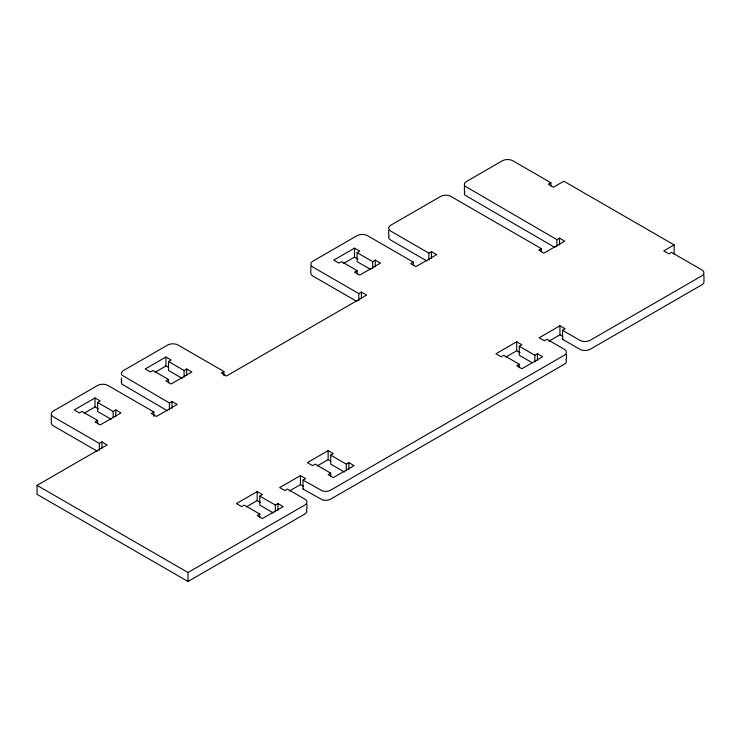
<?xml version="1.0" encoding="UTF-8"?>
<svg xmlns="http://www.w3.org/2000/svg" width="741" height="741" viewBox="0 0 741 741"><rect width="100%" height="100%" fill="white"/><g stroke="black" fill="none" stroke-linecap="round" stroke-linejoin="round"><path stroke-width="1.11" d="M111.224 419.313L97.599 411.45L97.599 402.456L100.192 400.955L95.005 397.963L74.248 409.949L79.435 412.941L82.029 411.45L97.599 420.434L97.599 423.806M182.156 378.364L168.531 370.5L168.531 361.506L171.125 360.006L165.938 357.014L145.171 368.999L150.367 371.991L152.961 370.5L168.531 379.485L168.531 382.856M370.722 269.492L357.097 261.629L357.097 252.635L359.691 251.134L354.504 248.142L333.746 260.128L338.933 263.12L341.527 261.629L357.097 270.613L357.097 273.985M84.131 413.228L95.005 406.948L98.46 408.949M155.064 372.278L165.938 365.998L168.531 367.499M343.629 263.407L354.504 257.127L357.968 259.128M97.599 420.434L95.005 421.935L100.192 424.926L120.959 412.941L115.763 409.949L113.169 411.45L97.599 402.456M168.531 379.485L165.938 380.985L171.125 383.977L191.882 371.991L186.695 368.999L184.101 370.5L168.531 361.506M357.097 270.613L354.504 272.114L359.691 275.106L380.457 263.12L375.261 260.128L372.667 261.629L357.097 252.635M153.822 416.442L153.822 411.95L107.982 385.477A7.345 4.242 0 0 0 97.599 385.477L53.482 410.949A7.336 4.233 0 0 0 53.482 416.942L99.331 443.405L101.925 441.914L107.112 444.906L37.05 485.355L37.05 494.349L187.992 581.49L304.764 514.078A7.336 4.233 0 0 0 306.311 509.391M153.822 411.95L151.229 413.441L156.416 416.442L177.182 404.456L171.986 401.455L169.393 402.956L122.006 375.178A7.345 4.242 0 0 1 123.552 370.491L167.661 345.028A7.345 4.242 0 0 1 178.044 345.028L223.893 371.491L223.893 375.78M223.893 371.491L221.29 372.992L226.487 375.993L366.619 295.085L361.423 292.093L358.829 293.584L312.989 267.121A7.336 4.233 0 0 1 312.989 261.128L357.097 235.657A7.345 4.242 0 0 1 367.48 235.657L413.321 262.129L413.321 265.334M413.321 262.129L410.727 263.62L415.923 266.621L436.681 254.635L431.484 251.634L428.891 253.135L390.831 231.164A7.345 4.242 0 0 1 390.831 225.171L440.571 196.458A7.345 4.242 0 0 1 450.954 196.458L541.347 248.643L541.347 251.847M550.859 185.935L550.859 182.721L548.266 184.222L553.453 187.214L563.836 181.221L674.125 244.9L674.125 253.885M541.347 248.643L538.753 250.143L543.94 253.135L564.698 241.149L559.511 238.157L556.917 239.649L464.978 186.148A7.345 4.242 0 0 1 466.524 181.471L502.417 160.751A7.345 4.242 0 0 1 512.8 160.751L550.859 182.721M674.125 244.9L663.741 250.893L668.928 253.885L671.522 252.385L701.801 269.863A7.336 4.233 0 0 1 701.801 275.856L590.216 340.286A7.336 4.233 0 0 1 579.832 340.286L562.539 330.291L562.539 339.285L579.832 349.27A7.336 4.233 0 0 0 590.216 349.27L701.801 284.85A7.336 4.233 0 0 0 703.95 281.849L703.95 275.115M273.41 512.948L259.785 505.084L259.785 496.1L262.379 494.599L257.192 491.598L236.435 503.584L241.622 506.585L244.215 505.084L259.785 514.078L259.785 517.44M344.343 471.998L330.718 464.135L330.718 455.141L333.311 453.649L328.124 450.648L307.367 462.634L312.554 465.635L315.147 464.135L330.718 473.119L330.718 476.491M531.936 362.571L519.284 355.263L519.284 346.279L521.886 344.778L516.69 341.777L495.933 353.763L501.12 356.764L503.713 355.263L519.284 364.257L519.284 367.629M246.318 506.872L257.192 500.592L260.656 502.583M565.809 359.57A7.336 4.233 0 0 1 564.272 364.257L330.718 499.091A7.345 4.242 0 0 1 322.613 499.98L303.041 489.106L303.041 480.112L305.635 478.612L300.438 475.62L279.681 487.606L284.868 490.598L287.471 489.106L304.764 499.091A7.336 4.233 0 0 1 304.764 505.084L187.992 572.506L37.05 485.355M317.25 465.913L328.124 459.642L330.718 461.134M505.816 357.051L516.69 350.771L520.154 352.762M562.539 330.291L565.133 328.8L559.937 325.799L539.179 337.785L544.376 340.777L546.969 339.285L564.272 349.27A7.336 4.233 0 0 1 564.272 355.263L330.718 490.107A7.345 4.242 0 0 1 322.613 490.996L303.041 480.112M289.416 490.977L300.438 484.605L303.365 486.291M548.914 341.156L559.937 334.793L562.864 336.479M259.785 514.078L257.192 515.569L262.379 518.57L283.145 506.585L277.949 503.584L275.356 505.084L259.785 496.1M303.041 489.106L303.69 488.727M330.718 473.119L328.124 474.62L333.311 477.621L354.068 465.635L348.881 462.634L346.288 464.135L330.718 455.141M519.284 364.257L516.69 365.748L521.886 368.749L542.644 356.764L537.457 353.763L534.854 355.263L519.284 346.279M562.539 339.285L563.188 338.906M554.926 247.494L464.978 195.142A7.345 4.242 0 0 1 464.978 191.771M426.89 260.971L390.831 240.149A7.345 4.242 0 0 1 389.284 235.471M356.838 301.43L312.989 276.106A7.336 4.233 0 0 1 310.831 273.114L310.831 266.371M167.401 410.792L122.006 384.162A7.345 4.242 0 0 1 122.006 380.8M97.34 451.25L53.482 425.927A7.336 4.233 0 0 1 51.333 422.935L51.333 413.941M566.42 354.513L566.42 359.005M559.937 325.799L559.937 334.793M559.511 238.157L559.511 245.002M556.917 239.649L556.917 246.503M537.457 353.763L537.457 360.506M534.854 355.263L534.854 362.006M516.69 341.777L516.69 350.771M464.375 186.713L464.375 191.206M431.484 251.634L431.484 258.489M428.891 253.135L428.891 259.989M388.682 230.414L388.682 234.906M375.261 260.128L375.261 266.871M372.667 261.629L372.667 268.372M361.423 292.093L361.423 298.512M358.829 293.584L358.829 300.438M354.504 248.142L354.504 257.127M348.881 462.634L348.881 469.377M346.288 464.135L346.288 470.878M328.124 450.648L328.124 459.642M306.913 504.334L306.913 508.826M300.438 475.62L300.438 484.605M277.949 503.584L277.949 510.327M275.356 505.084L275.356 511.827M257.192 491.598L257.192 500.592M187.992 572.506L187.992 581.49M186.695 368.999L186.695 375.743M184.101 370.5L184.101 377.234M171.986 401.455L171.986 408.31M169.393 402.956L169.393 409.81M165.938 357.014L165.938 365.998M121.404 377.984L121.404 382.486M115.763 409.949L115.763 416.692M113.169 411.45L113.169 417.063M101.925 441.914L101.925 448.333M99.331 443.405L99.331 450.259M95.005 397.963L95.005 406.948"/></g></svg>
